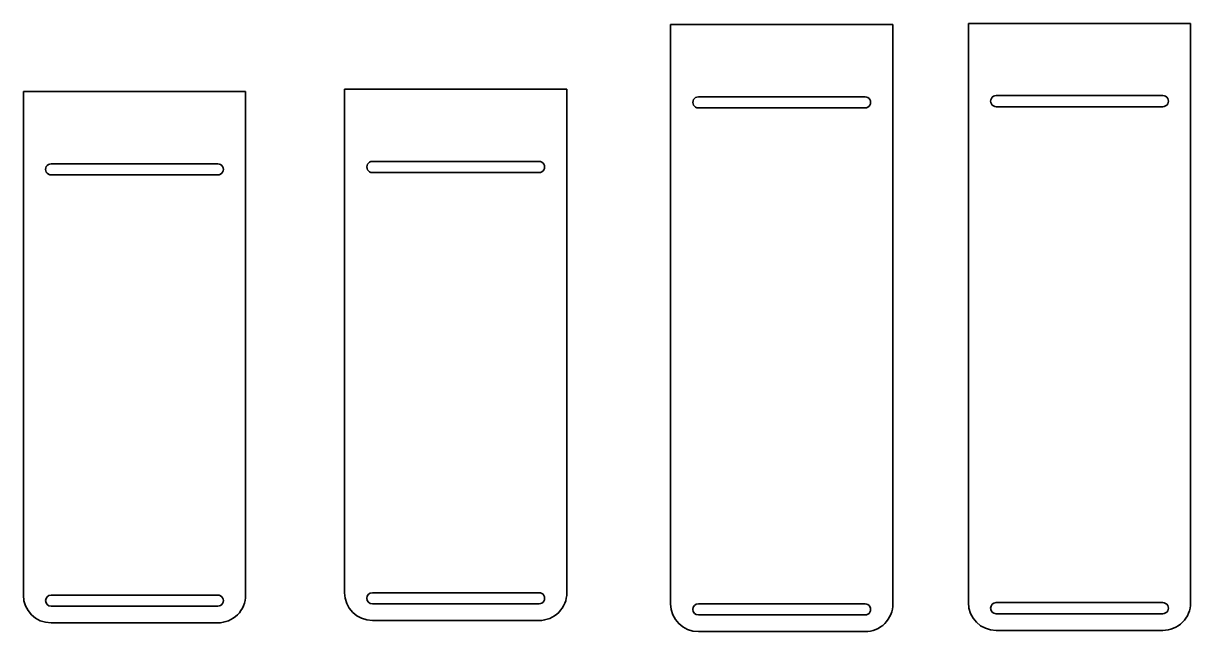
# Model space of a CAD drawing. Extents: x 56 to 477, y 77 to 296.
import ezdxf

# ---------------------------------------------------------------- set-up
doc = ezdxf.new("R2010")
doc.units = 0

msp = doc.modelspace()

# ---------------------------------------------------------------- linework, layer by layer
at = {"color": 7, "lineweight": 35}
for p, q in [((289.440582, 225.082031), (289.440582, 295.478333)), ((289.440582, 295.478333), (369.440582, 295.478333)), ((369.440582, 295.478333), (369.440582, 230.462646)), ((396.60437, 225.530396), (396.60437, 295.926697)), ((396.60437, 295.926697), (476.60437, 295.926697)), ((476.60437, 295.926697), (476.60437, 230.911011)), ((56.490097, 228.463165), (56.490097, 271.362549)), ((56.490097, 271.362549), (136.490097, 271.362549)), ((136.490097, 271.362549), (136.490097, 222.439011)), ((172.104813, 229.31958), (172.104813, 272.218964)), ((172.104813, 272.218964), (252.104813, 272.218964)), ((252.104813, 272.218964), (252.104813, 223.295425)), ((299.440582, 269.478333), (359.440582, 269.478333)), ((406.60437, 269.926697), (466.60437, 269.926697)), ((289.440582, 176.957428), (289.440582, 265.478333)), ((299.440582, 265.478333), (359.440582, 265.478333)), ((369.440582, 176.957428), (369.440582, 265.478333)), ((396.60437, 177.405792), (396.60437, 265.926697)), ((406.60437, 265.926697), (466.60437, 265.926697)), ((476.60437, 177.405792), (476.60437, 265.926697)), ((66.490097, 245.362549), (126.490097, 245.362549)), ((182.104813, 246.218964), (242.104813, 246.218964)), ((56.490097, 180.125214), (56.490097, 241.362549)), ((66.490097, 241.362549), (126.490097, 241.362549)), ((136.490097, 180.125214), (136.490097, 241.362549)), ((172.104813, 180.981628), (172.104813, 242.218964)), ((182.104813, 242.218964), (242.104813, 242.218964)), ((252.104813, 180.981628), (252.104813, 242.218964)), ((172.104813, 180.981628), (172.104813, 172.579712)), ((252.104813, 172.579712), (252.104813, 180.981628)), ((56.490097, 180.125214), (56.490097, 171.723297)), ((136.490097, 171.723297), (136.490097, 180.125214)), ((289.440582, 176.957428), (289.440582, 168.555511)), ((369.440582, 168.555511), (369.440582, 176.957428)), ((396.60437, 177.405792), (396.60437, 169.003876)), ((476.60437, 169.003876), (476.60437, 177.405792)), ((172.104813, 139.383545), (172.104813, 172.579712)), ((252.104813, 139.383545), (252.104813, 172.579712)), ((56.490097, 138.52713), (56.490097, 171.723297)), ((136.490097, 138.52713), (136.490097, 171.723297)), ((289.440582, 135.35936), (289.440582, 168.555511)), ((369.440582, 135.35936), (369.440582, 168.555511)), ((396.60437, 135.807724), (396.60437, 169.003876)), ((476.60437, 135.807724), (476.60437, 169.003876)), ((172.104813, 139.383545), (172.104813, 90.981628)), ((252.104813, 90.981628), (252.104813, 139.383545)), ((56.490097, 138.52713), (56.490097, 90.125214)), ((136.490097, 90.125214), (136.490097, 138.52713)), ((289.440582, 135.35936), (289.440582, 86.957436)), ((369.440582, 86.957436), (369.440582, 135.35936)), ((396.60437, 135.807724), (396.60437, 87.4058)), ((476.60437, 87.4058), (476.60437, 135.807724)), ((66.490097, 90.125214), (126.490097, 90.125214)), ((182.104813, 90.981628), (242.104813, 90.981628)), ((66.490097, 86.125214), (126.490097, 86.125214)), ((182.104813, 86.981628), (242.104813, 86.981628)), ((299.440582, 86.957436), (359.440582, 86.957436)), ((406.60437, 87.4058), (466.60437, 87.4058)), ((66.490097, 80.125214), (126.490097, 80.125214)), ((182.104813, 80.981628), (242.104813, 80.981628)), ((299.440582, 82.957436), (359.440582, 82.957436)), ((406.60437, 83.4058), (466.60437, 83.4058)), ((299.440582, 76.957436), (359.440582, 76.957436)), ((406.60437, 77.4058), (466.60437, 77.4058))]:
    msp.add_line(p, q, dxfattribs=at)
for centre, radius, start, end in [((299.440582, 267.478333), 2, 90.000003, 270.000004), ((359.440582, 267.478333), 2, 269.999997, 90.000003), ((406.60437, 267.926697), 2, 90.000003, 270.000004), ((466.60437, 267.926697), 2, 269.999997, 90.000003), ((66.490097, 243.362549), 2, 90.000003, 270.000004), ((126.490097, 243.362549), 2, 269.999997, 90.000003), ((182.104813, 244.218964), 2, 90.000003, 270.000004), ((242.104813, 244.218964), 2, 269.999997, 90.000003), ((66.490097, 90.125214), 10, 180.000005, 269.999997), ((66.490097, 88.125214), 2, 90.000003, 269.999997), ((126.490097, 90.125214), 10, 269.999997, 360), ((126.490097, 88.125214), 2, 269.999997, 90.000003), ((182.104813, 90.981628), 10, 180.000005, 269.999997), ((182.104813, 88.981628), 2, 90.000003, 269.999997), ((242.104813, 90.981628), 10, 269.999997, 360), ((242.104813, 88.981628), 2, 269.999997, 90.000003), ((299.440582, 86.957436), 10, 180.000005, 269.999997), ((299.440582, 84.957436), 2, 90.000003, 269.999997), ((359.440582, 86.957436), 10, 269.999997, 360), ((359.440582, 84.957436), 2, 269.999997, 90.000003), ((406.60437, 87.4058), 10, 180.000005, 269.999997), ((406.60437, 85.4058), 2, 90.000003, 269.999997), ((466.60437, 87.4058), 10, 269.999997, 360), ((466.60437, 85.4058), 2, 269.999997, 90.000003)]:
    msp.add_arc(centre, radius, start, end, dxfattribs=at)

doc.saveas('drawing.dxf')
